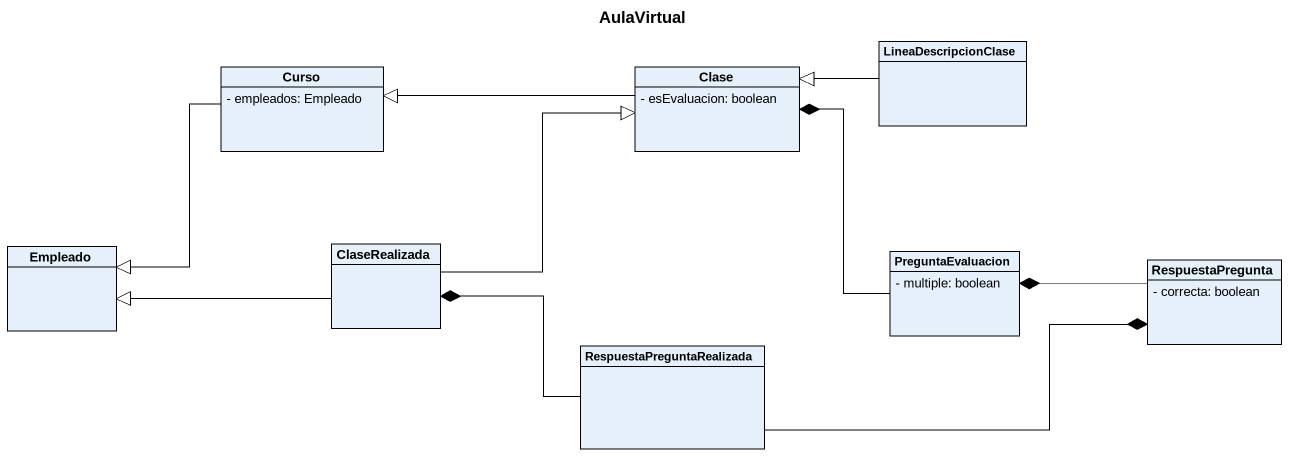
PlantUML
@startuml
title AulaVirtual
hide circle
hide empty members
skinparam classAttributeIconSize 0
class LineaDescripcionClase
class Curso {
  - empleados: Empleado
}
class Clase {
  - esEvaluacion: boolean
}
class Empleado
class ClaseRealizada
class PreguntaEvaluacion {
  - multiple: boolean
}
class RespuestaPregunta {
  - correcta: boolean
}
class RespuestaPreguntaRealizada
LineaDescripcionClase -left-|> Clase
Curso --|> Empleado
Clase -left-|> Curso
ClaseRealizada -right-|> Clase
ClaseRealizada -left-|> Empleado
PreguntaEvaluacion -up-* Clase
RespuestaPregunta -left-* PreguntaEvaluacion
RespuestaPreguntaRealizada -left-* ClaseRealizada
RespuestaPreguntaRealizada -right-* RespuestaPregunta
@enduml
